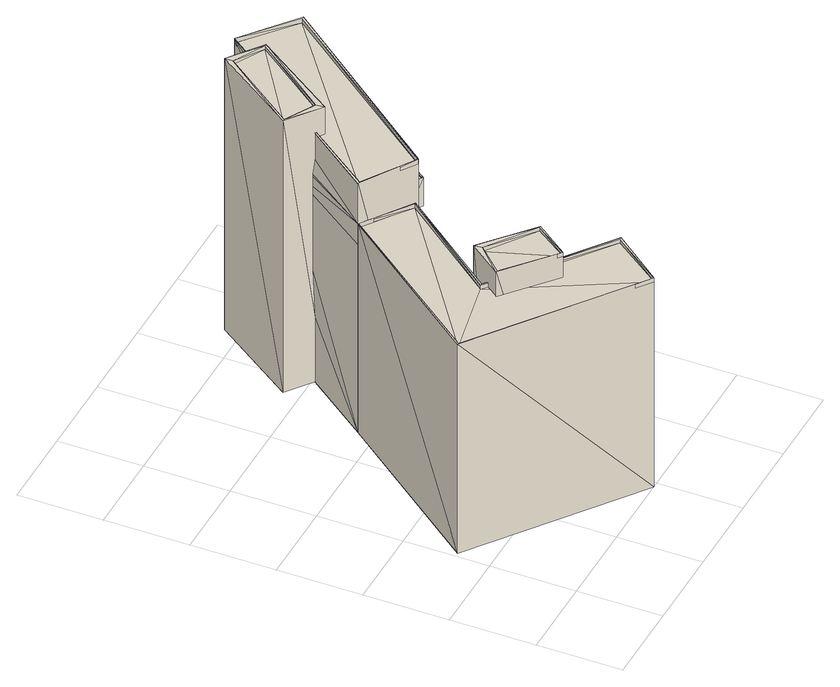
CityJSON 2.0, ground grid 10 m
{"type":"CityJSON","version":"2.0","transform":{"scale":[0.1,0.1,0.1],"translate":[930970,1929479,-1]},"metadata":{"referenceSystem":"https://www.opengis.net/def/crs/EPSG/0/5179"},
"CityObjects":{
"building1":{"type":"Building","geometry":[{"type":"MultiSurface","lod":"3","boundaries":[[[0,1,2]],[[3,2,1]],[[4,0,5]],[[2,5,0]],[[6,4,7]],[[5,7,4]],[[8,6,9]],[[7,9,6]],[[10,8,11]],[[9,11,8]],[[12,10,13]],[[11,13,10]],[[14,12,15]],[[13,15,12]],[[16,14,17]],[[15,17,14]],[[18,16,19]],[[17,19,16]],[[20,18,21]],[[19,21,18]],[[22,20,23]],[[21,23,20]],[[1,22,3]],[[23,3,22]],[[24,25,26]],[[27,26,25]],[[28,24,29]],[[26,29,24]],[[30,28,31]],[[29,31,28]],[[32,30,33]],[[31,33,30]],[[34,32,35]],[[33,35,32]],[[32,34,33]],[[35,33,34]],[[36,32,37]],[[33,37,32]],[[38,36,39]],[[37,39,36]],[[25,38,27]],[[39,27,38]],[[40,41,42]],[[43,42,41]],[[44,40,45]],[[42,45,40]],[[46,44,47]],[[45,47,44]],[[48,46,49]],[[47,49,46]],[[50,48,51]],[[49,51,48]],[[46,50,47]],[[51,47,50]],[[44,46,45]],[[47,45,46]],[[41,44,43]],[[45,43,44]],[[6,8,4]],[[10,12,8]],[[12,14,8]],[[14,16,8]],[[16,18,8]],[[18,20,8]],[[20,22,8]],[[22,1,8]],[[1,0,8]],[[8,0,4]],[[32,36,34]],[[38,25,36]],[[25,24,36]],[[24,28,36]],[[28,30,36]],[[30,32,36]],[[41,40,44]],[[48,50,46]],[[46,50,44]],[[44,50,40]],[[50,46,40]],[[40,46,44]],[[11,9,13]],[[13,9,15]],[[15,9,17]],[[17,9,19]],[[19,9,21]],[[21,9,23]],[[23,9,3]],[[3,9,2]],[[2,9,5]],[[9,7,5]],[[39,37,27]],[[27,37,26]],[[26,37,29]],[[29,37,31]],[[31,37,33]],[[33,37,35]],[[49,47,51]],[[47,45,51]],[[45,42,51]],[[51,42,47]],[[47,42,45]],[[42,43,45]],[[52,53,54]],[[55,54,53]],[[53,56,55]],[[57,55,56]],[[56,58,57]],[[59,58,60]],[[60,61,59]],[[62,59,61]],[[61,52,62]],[[54,62,52]],[[63,64,52]],[[53,52,64]],[[64,65,53]],[[56,53,65]],[[65,66,56]],[[58,56,66]],[[66,67,58]],[[60,58,67]],[[67,68,60]],[[61,60,68]],[[68,63,61]],[[52,61,63]],[[69,70,71]],[[72,70,73]],[[73,74,72]],[[75,72,74]],[[74,69,75]],[[71,75,69]],[[76,77,69]],[[70,69,77]],[[77,78,70]],[[73,70,78]],[[78,79,73]],[[74,73,79]],[[79,76,74]],[[69,74,76]],[[80,81,59]],[[58,59,81]],[[82,80,62]],[[59,62,80]],[[81,83,58]],[[57,58,83]],[[83,84,57]],[[55,57,84]],[[84,85,55]],[[54,55,85]],[[85,82,54]],[[62,54,82]],[[65,64,66]],[[66,64,67]],[[64,63,67]],[[63,68,67]],[[86,87,88]],[[89,88,87]],[[87,90,89]],[[91,90,92]],[[92,86,91]],[[88,91,86]],[[93,94,86]],[[87,86,94]],[[94,95,87]],[[90,87,95]],[[95,96,90]],[[92,90,96]],[[96,93,92]],[[86,92,93]],[[97,98,89]],[[88,89,98]],[[99,97,90]],[[89,90,97]],[[98,100,88]],[[91,88,100]],[[96,95,93]],[[94,93,95]],[[100,99,91]],[[90,91,99]],[[101,82,102]],[[81,83,80]],[[83,84,80]],[[80,84,82]],[[84,85,82]],[[85,103,82]],[[82,103,102]],[[104,105,106]],[[107,106,105]],[[97,98,99]],[[100,99,98]],[[108,109,110]],[[111,110,109]],[[112,113,62]],[[62,113,114]],[[114,113,115]],[[116,117,82]],[[117,118,82]],[[82,118,101]],[[116,62,117]],[[117,62,119]],[[119,62,114]],[[120,119,115]],[[114,115,119]],[[121,118,122]],[[117,122,118]],[[123,115,124]],[[113,124,115]],[[125,120,123]],[[115,123,120]],[[126,127,128]],[[129,128,127]],[[130,131,132]],[[133,132,131]],[[134,135,136]],[[137,136,135]],[[138,139,140]],[[141,140,139]],[[101,102,118]],[[121,118,102]],[[106,104,142]],[[143,142,104]],[[107,106,144]],[[142,144,106]],[[104,105,143]],[[145,143,105]],[[146,147,143]],[[142,143,147]],[[147,148,142]],[[144,142,148]],[[148,149,144]],[[145,144,149]],[[149,146,145]],[[143,145,146]],[[150,151,146]],[[147,146,151]],[[151,152,147]],[[148,147,152]],[[152,153,148]],[[149,148,153]],[[153,150,149]],[[146,149,150]],[[153,152,150]],[[151,150,152]],[[105,107,145]],[[144,145,107]],[[82,103,71]],[[75,71,103]],[[72,75,154]],[[154,75,155]],[[155,75,156]],[[155,156,157]],[[157,156,122]],[[122,156,158]],[[121,122,102]],[[122,158,102]],[[102,158,103]],[[155,157,154]],[[125,154,157]],[[79,78,76]],[[77,76,78]],[[122,117,157]],[[119,157,117]],[[159,160,161]],[[162,161,160]],[[163,159,164]],[[161,164,159]],[[165,163,166]],[[164,166,163]],[[167,168,160]],[[162,160,168]],[[168,166,162]],[[165,166,169]],[[126,128,167]],[[168,167,128]],[[128,129,168]],[[166,168,129]],[[129,127,166]],[[169,166,127]],[[170,171,166]],[[171,172,166]],[[172,173,166]],[[173,162,166]],[[173,174,162]],[[161,162,174]],[[174,175,161]],[[175,176,161]],[[176,177,161]],[[177,164,161]],[[177,170,164]],[[166,164,170]],[[170,136,171]],[[137,171,136]],[[133,131,173]],[[174,173,131]],[[174,131,175]],[[130,175,131]],[[134,136,177]],[[170,177,136]],[[172,132,173]],[[133,173,132]],[[176,135,177]],[[134,177,135]],[[132,172,130]],[[175,130,172]],[[172,171,175]],[[176,175,171]],[[171,137,176]],[[135,176,137]],[[137,132,135]],[[130,135,132]],[[178,179,180]],[[181,180,179]],[[182,178,183]],[[180,183,178]],[[184,182,185]],[[183,185,182]],[[186,187,179]],[[181,179,187]],[[187,188,181]],[[185,181,188]],[[188,189,185]],[[184,185,189]],[[138,140,186]],[[187,186,140]],[[140,141,187]],[[188,187,141]],[[141,139,188]],[[189,188,139]],[[190,111,185]],[[181,185,111]],[[111,109,181]],[[180,181,109]],[[109,191,180]],[[183,180,191]],[[191,190,183]],[[185,183,190]],[[110,111,190]],[[191,109,108]],[[108,110,191]],[[190,191,110]]]}]}
},
"vertices":[
[355,480,262],[356,480,262],[355,480,290],[356,480,290],[354,480,262],[354,480,290],[355,490,262],[355,490,290],[356,490,262],[356,490,290],[358,490,262],[358,490,290],[359,490,262],[359,490,290],[360,490,262],[360,490,290],[361,480,262],[361,480,290],[360,480,262],[360,480,290],[359,480,262],[359,480,290],[357,480,262],[357,480,290],[338,460,262],[339,460,262],[338,460,290],[339,460,290],[339,470,262],[339,470,290],[341,470,262],[341,470,290],[343,460,262],[343,460,290],[344,460,262],[344,460,290],[342,460,262],[342,460,290],[340,460,262],[340,460,290],[321,440,262],[322,440,262],[321,440,290],[322,440,290],[323,440,262],[323,440,290],[324,440,262],[324,440,290],[325,440,262],[325,440,290],[326,440,262],[326,440,290],[201,280,290],[106,160,290],[203,280,290],[109,160,290],[238,60,290],[241,60,290],[194,0,290],[6,140,290],[8,140,290],[147,320,290],[146,320,290],[201,280,285],[106,160,285],[238,60,285],[194,0,285],[8,140,285],[147,320,285],[149,320,344],[313,540,344],[146,320,344],[376,490,344],[373,490,344],[209,280,344],[210,280,344],[149,320,338],[313,540,338],[373,490,338],[209,280,338],[6,140,10],[194,0,10],[146,320,10],[241,60,10],[109,160,10],[203,280,10],[133,170,318],[189,130,318],[132,180,318],[191,130,318],[161,90,318],[102,140,318],[104,140,318],[133,170,313],[189,130,313],[161,90,313],[104,140,313],[191,130,10],[132,180,10],[161,90,10],[102,140,10],[313,540,10],[376,490,10],[210,280,10],[174,420,10],[214,390,10],[244,520,10],[283,490,10],[331,410,111],[351,430,111],[331,410,129],[351,430,129],[146,320,343],[313,540,343],[239,450,290],[313,540,290],[146,320,262],[239,450,262],[313,540,262],[239,450,284],[313,540,284],[376,490,262],[303,400,262],[376,490,290],[376,490,343],[376,490,284],[256,340,288],[231,300,288],[269,330,288],[244,290,288],[255,310,264],[267,320,264],[255,310,282],[267,320,282],[247,300,264],[252,300,264],[247,300,282],[252,300,282],[340,450,135],[314,410,135],[353,440,135],[327,400,135],[244,520,374],[174,420,374],[283,490,374],[214,390,374],[177,420,374],[244,510,374],[281,490,374],[213,400,374],[177,420,369],[244,510,369],[281,490,369],[213,400,369],[376,490,318],[303,400,318],[210,280,318],[303,400,284],[210,280,262],[258,340,253],[258,340,291],[272,330,253],[272,330,291],[229,300,253],[244,290,253],[229,300,291],[244,290,291],[256,340,291],[269,330,291],[231,300,291],[248,300,282],[253,300,282],[256,310,282],[268,320,282],[268,320,264],[256,310,264],[253,300,264],[248,300,264],[341,450,100],[341,450,138],[356,440,100],[356,440,138],[313,410,100],[328,400,100],[313,410,138],[328,400,138],[340,450,138],[353,440,138],[327,400,138],[314,410,138],[331,400,129],[331,400,111]
]}
